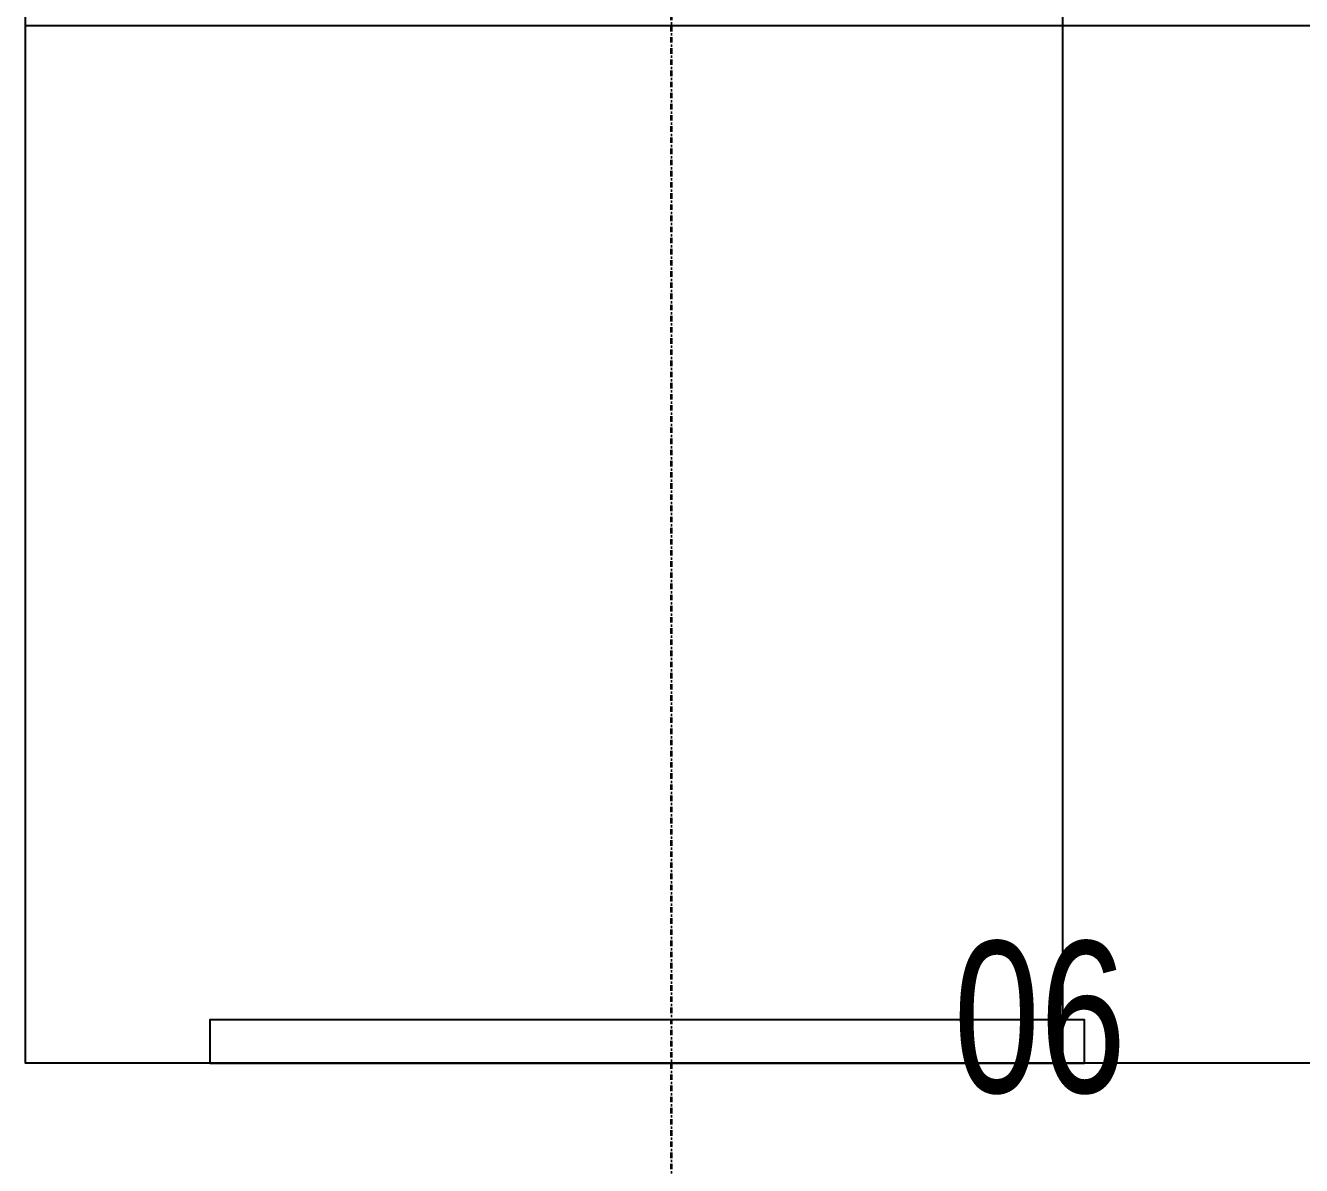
# Model space of a CAD drawing. Extents: x -12260 to 184725, y -29287 to 19916.
# Drawn here: x 39476 to 40214, y 5476 to 6135 of the extents above; entities that cross this region are included whole.
import ezdxf

# ---------------------------------------------------------------- set-up
doc = ezdxf.new("R2010")
doc.units = 0
doc.header["$LTSCALE"] = 0.25
doc.linetypes.add('DASHDOT', pattern=[25.4, 12.7, -6.35, 0, -6.35])
for name, color, linetype, lineweight in [('01-First Floor-FUR$0$72_EGR_EQP_TAG', 142, 'Continuous', 5), ('01-First Floor-FUR$0$LOADING', 253, 'Continuous', 5), ('01-First Floor-FUR$0$Walls', 251, 'Continuous', 5), ('E-LITE-CLNG-CNDT', 6, 'DASHDOT', 35)]:
    doc.layers.add(name, color=color, linetype=linetype, lineweight=lineweight)
doc.layers.add('01-First Floor-FUR$0$FALSE CEILING', color=251, linetype='Continuous')
doc.styles.add('01-First Floor-FUR$0$X3G_ENTITY_257CFD', font='swisscl.ttf', dxfattribs={"height": 200})

# ---------------------------------------------------------------- blocks, each defined once
blk = doc.blocks.new('01-First Floor-FUR')
at = {"layer": '01-First Floor-FUR$0$FALSE CEILING', "linetype": 'Continuous'}
for p, q in [((40076, 5535), (40076, 8610)), ((39476, 6135), (43476, 6135))]:
    blk.add_line(p, q, dxfattribs=at)
at = {"layer": '01-First Floor-FUR$0$FALSE CEILING'}
blk.add_lwpolyline([(43476, 5535), (39476, 5535), (39476, 8610), (43476, 8610)], close=True, dxfattribs=at)
at = {"layer": '01-First Floor-FUR$0$FALSE CEILING', "elevation": -0.1}
blk.add_lwpolyline([(40088.67, 5535), (40088.67, 5560), (39582.67, 5560), (39582.67, 5535), (40088.67, 5535)], dxfattribs=at)
at = {"layer": '01-First Floor-FUR$0$LOADING', "elevation": -0.1}
blk.add_lwpolyline([(40088.67, 5535), (40088.67, 5560), (39582.67, 5560), (39582.67, 5535), (40088.67, 5535)], dxfattribs=at)
at = {"layer": '01-First Floor-FUR$0$Walls'}
for p in [(39476, 8610), (43476, 5535)]:
    blk.add_line(p, (39476, 5535), dxfattribs=at)
at = {"layer": '01-First Floor-FUR$0$72_EGR_EQP_TAG', "insert": (40062.79, 5605.48, -0.1), "char_height": 87.473, "attachment_point": 2, "style": '01-First Floor-FUR$0$X3G_ENTITY_257CFD'}
blk.add_mtext('06', dxfattribs=at)

msp = doc.modelspace()

# ---------------------------------------------------------------- linework, layer by layer
at = {"layer": 'E-LITE-CLNG-CNDT', "color": 1}
msp.add_lwpolyline([(40076.04, 3259.99), (39899.63, 3361.84, -0.267949), (39849.63, 3448.44), (39849.63, 6335.05, -0.414214), (39949.63, 6435.05), (40075.99, 6435.05)], format="xyb", dxfattribs=at)

# ---------------------------------------------------------------- block references
at = {"layer": 'E-LITE-CLNG-CNDT'}
msp.add_blockref('01-First Floor-FUR', (0, 0), dxfattribs=at)

doc.saveas('drawing.dxf')
